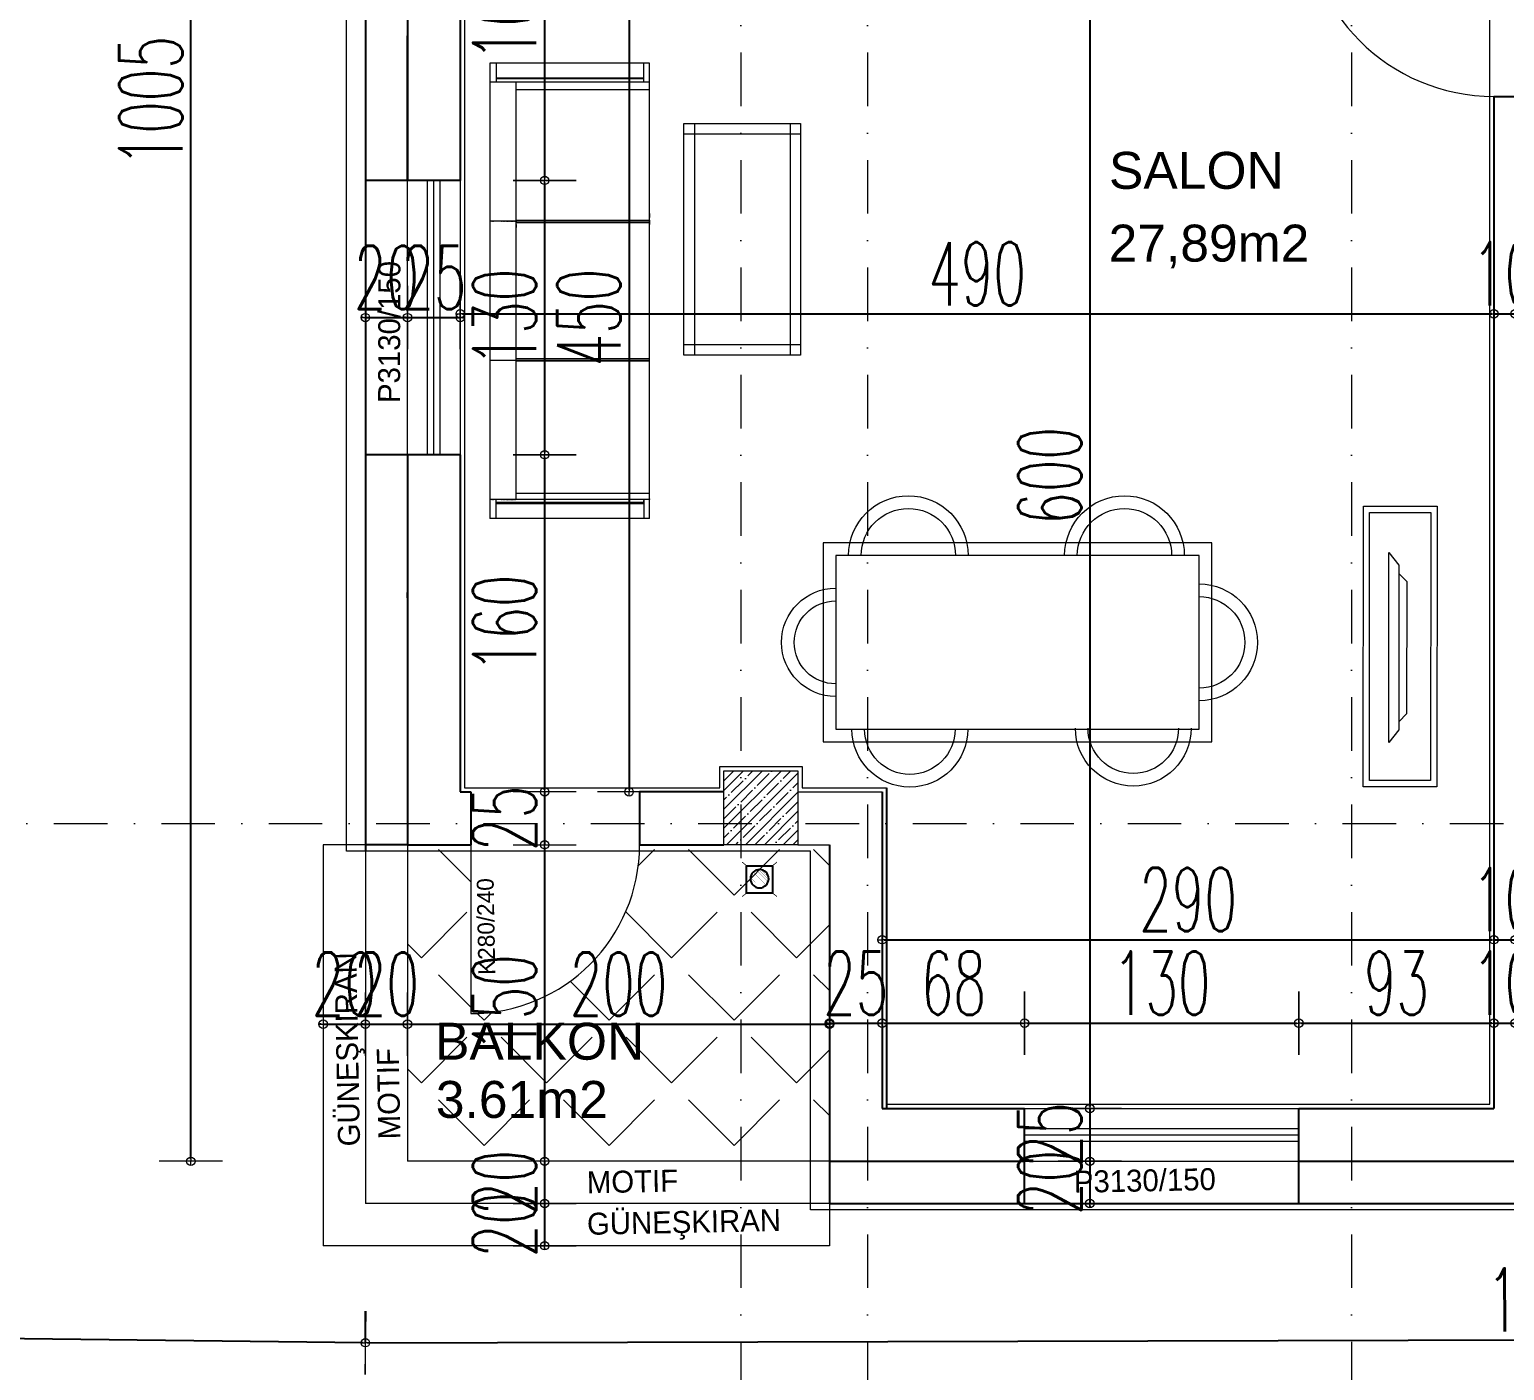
# Model space of a CAD drawing. Header units: millimetres. Extents: x -16104 to 67872, y -88009 to 12107.
# Drawn here: x 18500 to 19199, y 9366 to 10002 of the extents above; entities that cross this region are included whole.
import ezdxf

# ---------------------------------------------------------------- set-up
doc = ezdxf.new("R2010")
doc.units = ezdxf.units.MM
doc.linetypes.add('DASHDOTX2', pattern=[50.8, 25.4, -12.7, 0, -12.7])
doc.layers.get('0').update_dxf_attribs({"color": 241})
for name, color, linetype, lineweight in [('akslar', 144, 'Continuous', 20), ('bacas', 11, 'Continuous', 5), ('balkon', 6, 'Continuous', 5), ('duvar', 123, 'Continuous', 25), ('emsal&kolon', 1, 'Continuous', 5), ('kapı', 3, 'Continuous', 5), ('kolon', 1, 'Continuous', 5), ('OLCU', 54, 'Continuous', 13), ('pencere', 5, 'Continuous', 5), ('POZ', 36, 'Continuous', 18), ('SıVA', 40, 'Continuous', 9), ('tefriş', 30, 'Continuous', 5), ('ÖLÇÜ', 252, 'Continuous', 20)]:
    doc.layers.add(name, color=color, linetype=linetype, lineweight=lineweight)
doc.layers.add('tarama korıdor', color=33, linetype='Continuous')
doc.styles.add('DIM', font='Txttw.shx', dxfattribs={"width": 0.6})
doc.styles.add('M2', font='stylu.ttf', dxfattribs={"height": 10})
doc.dimstyles.new('50', dxfattribs={"dimscale": 0, "dimtxt": 30, "dimasz": 1, "dimexe": 0, "dimexo": 2, "dimgap": 4, "dimtad": 1, "dimdec": 0, "dimzin": 0, "dimdsep": 46, "dimtxsty": 'DIM', "dimblk1": 'DOT', "dimblk2": 'DOT', "dimsah": 1, "dimcen": 1.5, "dimdle": 3, "dimse1": 1, "dimse2": 1, "dimclrd": 256, "dimclre": 9, "dimclrt": 256, "dimadec": 0, "dimazin": 0, "dimtfac": 0.24, "dimtdec": 0, "dimtix": 1, "dimtmove": 2, "dimatfit": 3, "dimldrblk": 'DOT', "dimfxl": 0, "dimtolj": 1, "dimtzin": 15, "dimarcsym": 0})

# ---------------------------------------------------------------- blocks, each defined once
blk = doc.blocks.new('DFG')
at = {"layer": 'tefriş'}
for points in [[(38169.15, -3228.78), (38169.11, -3095.78), (38204.11, -3095.77), (38204.15, -3228.77)], [(38172.15, -3225.78), (38172.11, -3098.78), (38201.11, -3098.77), (38201.15, -3225.77)], [(38187.31, -3200.75), (38187.26, -3122.74), (38191.96, -3116.74), (38192.02, -3206.74)]]:
    blk.add_lwpolyline(points, close=True, dxfattribs=at)
blk.add_lwpolyline([(38187.26, -3126.64), (38183.36, -3130.59), (38183.41, -3192.9), (38187.31, -3196.85)], dxfattribs=at)
blk = doc.blocks.new('sec')
at = {"layer": 'bacas'}
for p, q in [((9731.12, -593.55), (9731.12, -669.3)), ((9731.12, -593.55), (9946.75, -593.55)), ((9731.12, -593.55), (9731.12, -669.3)), ((9736.37, -593.55), (9738.37, -593.55)), ((9736.37, -593.55), (9738.37, -593.55)), ((9739.62, -593.55), (9741.62, -593.55)), ((9739.62, -593.55), (9741.62, -593.55)), ((9740.12, -593.55), (9740.12, -669.3)), ((9740.37, -593.55), (9740.12, -593.55)), ((9740.12, -593.55), (9740.12, -669.3)), ((9740.37, -593.55), (9740.12, -593.55)), ((9743.12, -656.8), (9743.12, -593.55)), ((9743.12, -656.8), (9743.12, -593.55)), ((9797, -593.55), (9946.75, -593.55)), ((9805.56, -593.55), (9805.56, -656.8)), ((9805.56, -593.55), (9805.56, -656.8)), ((9806.12, -669.3), (9806.12, -593.55)), ((9806.12, -669.3), (9806.12, -593.55)), ((9806.62, -593.55), (9806.62, -656.8)), ((9806.62, -593.55), (9806.62, -656.8)), ((9872.37, -593.55), (9870.37, -593.55)), ((9872.37, -593.55), (9870.37, -593.55)), ((9871.18, -593.55), (9871.18, -656.8)), ((9871.62, -593.55), (9871.87, -593.55)), ((9871.62, -593.55), (9871.87, -593.55)), ((9871.87, -593.55), (9871.87, -669.3)), ((9872.25, -593.55), (9872.25, -656.8)), ((9875.62, -593.55), (9873.62, -593.55)), ((9875.62, -593.55), (9873.62, -593.55)), ((9934.26, -656.8), (9934.26, -593.55)), ((9937.83, -593.56), (9937.83, -669.31)), ((9946.83, -593.56), (9946.83, -669.31)), ((9946.83, -593.56), (9946.83, -669.31)), ((9740.12, -596.3), (9731.12, -596.3)), ((9740.12, -596.3), (9731.12, -596.3)), ((9737.12, -596.3), (9736.37, -596.3)), ((9737.12, -596.3), (9736.37, -596.3)), ((9738.12, -666.3), (9738.12, -596.3)), ((9738.12, -596.3), (9739.62, -596.3)), ((9738.12, -666.3), (9738.12, -596.3)), ((9738.12, -596.3), (9739.62, -596.3)), ((9738.37, -596.3), (9738.62, -596.3)), ((9738.37, -596.3), (9738.62, -596.3)), ((9738.62, -596.3), (9738.62, -666.3)), ((9738.62, -596.3), (9738.62, -666.3)), ((9937.75, -596.3), (9946.75, -596.3)), ((9937.75, -596.3), (9946.75, -596.3)), ((9939.33, -596.31), (9939.33, -666.31)), ((9939.33, -596.31), (9939.33, -666.31)), ((9939.83, -666.31), (9939.83, -596.31)), ((9939.83, -666.31), (9939.83, -596.31)), ((9740.12, -656.8), (9871.87, -656.8)), ((9740.12, -656.8), (9740.37, -656.8)), ((9740.12, -656.8), (9937.83, -656.8)), ((9740.12, -656.8), (9740.37, -656.8)), ((9740.12, -657.3), (9740.12, -657.05)), ((9740.12, -657.3), (9740.12, -657.05)), ((9741.62, -656.8), (9743.12, -656.8)), ((9741.62, -656.8), (9743.12, -656.8)), ((9870.37, -656.8), (9868.87, -656.8)), ((9870.37, -656.8), (9868.87, -656.8)), ((9871.87, -656.8), (9871.62, -656.8)), ((9871.87, -656.8), (9871.62, -656.8)), ((9871.87, -657.3), (9871.87, -657.05)), ((9871.87, -657.3), (9871.87, -657.05)), ((9740.12, -657.8), (9740.12, -657.55)), ((9740.12, -657.8), (9740.12, -657.55)), ((9740.12, -658.3), (9740.12, -658.05)), ((9740.12, -658.3), (9740.12, -658.05)), ((9740.12, -658.8), (9740.12, -658.55)), ((9740.12, -658.8), (9740.12, -658.55)), ((9740.12, -659.3), (9740.12, -659.05)), ((9740.12, -659.3), (9740.12, -659.05)), ((9740.12, -659.8), (9740.12, -659.55)), ((9740.12, -659.8), (9740.12, -659.55)), ((9740.12, -660.3), (9740.12, -660.05)), ((9740.12, -660.3), (9740.12, -660.05)), ((9740.12, -661.05), (9740.12, -660.55)), ((9740.12, -661.05), (9740.12, -660.55)), ((9740.12, -661.55), (9740.12, -661.3)), ((9740.12, -661.55), (9740.12, -661.3)), ((9740.12, -662.3), (9740.12, -662.05)), ((9740.12, -662.3), (9740.12, -662.05)), ((9740.12, -663.05), (9740.12, -662.8)), ((9740.12, -663.05), (9740.12, -662.8)), ((9740.12, -663.8), (9740.12, -663.55)), ((9740.12, -663.8), (9740.12, -663.55)), ((9871.87, -657.8), (9871.87, -657.55)), ((9871.87, -657.8), (9871.87, -657.55)), ((9871.87, -658.3), (9871.87, -658.05)), ((9871.87, -658.3), (9871.87, -658.05)), ((9871.87, -658.8), (9871.87, -658.55)), ((9871.87, -658.8), (9871.87, -658.55)), ((9871.87, -659.3), (9871.87, -659.05)), ((9871.87, -659.3), (9871.87, -659.05)), ((9871.87, -659.8), (9871.87, -659.55)), ((9871.87, -659.8), (9871.87, -659.55)), ((9871.87, -660.3), (9871.87, -660.05)), ((9871.87, -660.3), (9871.87, -660.05)), ((9871.87, -661.05), (9871.87, -660.55)), ((9871.87, -661.05), (9871.87, -660.55)), ((9871.87, -661.55), (9871.87, -661.3)), ((9871.87, -661.55), (9871.87, -661.3)), ((9871.87, -662.3), (9871.87, -662.05)), ((9871.87, -662.3), (9871.87, -662.05)), ((9871.87, -663.05), (9871.87, -662.8)), ((9871.87, -663.05), (9871.87, -662.8)), ((9871.87, -663.8), (9871.87, -663.55)), ((9871.87, -663.8), (9871.87, -663.55)), ((9731.12, -666.3), (9740.12, -666.3)), ((9731.12, -666.3), (9740.12, -666.3)), ((9946.83, -669.31), (9731.12, -669.3)), ((9740.12, -667.55), (9740.12, -667.3)), ((9740.12, -667.55), (9740.12, -667.3)), ((9740.12, -668.3), (9740.12, -668.05)), ((9740.12, -668.3), (9740.12, -668.05)), ((9946.83, -669.31), (9797.08, -669.31)), ((9871.87, -667.55), (9871.87, -667.3)), ((9871.87, -667.55), (9871.87, -667.3)), ((9871.87, -668.3), (9871.87, -668.05)), ((9871.87, -668.3), (9871.87, -668.05)), ((9946.83, -666.31), (9937.83, -666.31)), ((9946.83, -666.31), (9937.83, -666.31))]:
    blk.add_line(p, q, dxfattribs=at)
blk = doc.blocks.new('NEWBLOCK5')
at = {"layer": 'bacas'}
for p, q in [((1.4704, -0.1965), (0.3729, -0.1965)), ((0.3729, -0.1965), (0.3729, -0.749)), ((0.4229, -0.1965), (0.4229, -0.749)), ((1.4204, -0.1965), (1.4204, -0.749)), ((1.4704, -0.749), (1.4704, -0.1965)), ((0.3729, -0.2465), (1.4704, -0.2465)), ((1.4704, -0.7015), (0.3729, -0.7015)), ((0.3729, -0.749), (1.4704, -0.749))]:
    blk.add_line(p, q, dxfattribs=at)
blk = doc.blocks.new('rb')
at = {"layer": 'tefriş'}
for points in [[(1548.4, 487.07), (1595.5, 487.07), (1595.5, 394.92), (1548.4, 394.92)], [(1551.4, 484.07), (1592.5, 484.07), (1592.5, 397.92), (1551.4, 397.92)]]:
    blk.add_lwpolyline(points, close=True, dxfattribs=at)
for centre, radius, start, end in [((1571.95, 484.07), 12.83, 0, 180), ((1571.95, 484.07), 9.83, 0, 180), ((1551.4, 466.84), 14.18, 90, 270), ((1592.5, 466.49), 13.72, 270, 90), ((1551.4, 466.84), 11.18, 90, 270), ((1592.5, 466.49), 10.72, 270, 90), ((1551.4, 415.62), 14.18, 90, 270), ((1551.4, 415.62), 11.18, 90, 270), ((1592.29, 413.54), 13.72, 270, 90), ((1592.29, 413.54), 10.72, 270, 90), ((1571.95, 397.92), 13.83, 180, 0), ((1571.95, 397.92), 10.83, 180, 0)]:
    blk.add_arc(centre, radius, start, end, dxfattribs=at)
blk = doc.blocks.new('DOT')
for p, q in [((0, 15), (0, -15)), ((-2, 0), (0, 0)), ((2, 0), (0, 0))]:
    blk.add_line(p, q)
blk.add_circle((0, 0), 2)
blk = doc.blocks.new('*D4765')
at = {"layer": 'Defpoints', "color": 0, "transparency": 16777216}
for p in [(18704.26, 10090.04), (18704.26, 9930.29), (18744.26, 9930.29)]:
    blk.add_point(p, dxfattribs=at)
at = {"layer": 'OLCU', "lineweight": -2, "transparency": 16777216}
blk.add_line((18744.26, 10089.04), (18744.26, 9931.29), dxfattribs=at)
for p, rotation in [((18744.26, 10090.04), 90), ((18744.26, 9930.29), 270)]:
    blk.add_blockref('DOT', p, dxfattribs=dict(at, rotation=rotation))
at = {"layer": 'OLCU', "transparency": 16777216, "insert": (18725.26, 10010.17), "char_height": 30, "attachment_point": 5, "rotation": 90, "style": 'DIM'}
blk.add_mtext('\\A1;160', dxfattribs=at)
blk = doc.blocks.new('*D4766')
at = {"layer": 'Defpoints', "color": 0, "transparency": 16777216}
for p in [(18704.26, 9930.29), (18704.26, 9800.29), (18744.26, 9800.29)]:
    blk.add_point(p, dxfattribs=at)
at = {"layer": 'OLCU', "lineweight": -2, "transparency": 16777216}
blk.add_line((18744.26, 9929.29), (18744.26, 9801.29), dxfattribs=at)
for p, rotation in [((18744.26, 9930.29), 90), ((18744.26, 9800.29), 270)]:
    blk.add_blockref('DOT', p, dxfattribs=dict(at, rotation=rotation))
at = {"layer": 'OLCU', "transparency": 16777216, "insert": (18725.26, 9865.29), "char_height": 30, "attachment_point": 5, "rotation": 90, "style": 'DIM'}
blk.add_mtext('\\A1;130', dxfattribs=at)
blk = doc.blocks.new('*D4767')
at = {"layer": 'Defpoints', "color": 0, "transparency": 16777216}
for p in [(18704.26, 9800.29), (18704.26, 9640.54), (18744.26, 9640.54)]:
    blk.add_point(p, dxfattribs=at)
at = {"layer": 'OLCU', "lineweight": -2, "transparency": 16777216}
blk.add_line((18744.26, 9799.29), (18744.26, 9641.54), dxfattribs=at)
for p, rotation in [((18744.26, 9800.29), 90), ((18744.26, 9640.54), 270)]:
    blk.add_blockref('DOT', p, dxfattribs=dict(at, rotation=rotation))
at = {"layer": 'OLCU', "transparency": 16777216, "insert": (18725.26, 9720.42), "char_height": 30, "attachment_point": 5, "rotation": 90, "style": 'DIM'}
blk.add_mtext('\\A1;160', dxfattribs=at)
blk = doc.blocks.new('*D4768')
at = {"layer": 'Defpoints', "color": 0, "transparency": 16777216}
for p in [(18709.26, 9640.54), (18709.26, 9615.54), (18744.26, 9615.54)]:
    blk.add_point(p, dxfattribs=at)
at = {"layer": 'OLCU', "lineweight": -2, "transparency": 16777216}
for p, q in [((18744.26, 9641.54), (18744.26, 9642.54)), ((18744.26, 9640.54), (18744.26, 9615.54)), ((18744.26, 9614.54), (18744.26, 9613.54))]:
    blk.add_line(p, q, dxfattribs=at)
for p, rotation in [((18744.26, 9640.54), 270), ((18744.26, 9615.54), 90)]:
    blk.add_blockref('DOT', p, dxfattribs=dict(at, rotation=rotation))
at = {"layer": 'OLCU', "transparency": 16777216, "insert": (18725.26, 9628.04), "char_height": 30, "attachment_point": 5, "rotation": 90, "style": 'DIM'}
blk.add_mtext('\\A1;25', dxfattribs=at)
blk = doc.blocks.new('*D4769')
at = {"layer": 'Defpoints', "color": 0, "transparency": 16777216}
for p in [(18709.26, 9615.54), (18709.26, 9465.54), (18744.26, 9465.54)]:
    blk.add_point(p, dxfattribs=at)
at = {"layer": 'OLCU', "lineweight": -2, "transparency": 16777216}
blk.add_line((18744.26, 9614.54), (18744.26, 9466.54), dxfattribs=at)
for p, rotation in [((18744.26, 9615.54), 90), ((18744.26, 9465.54), 270)]:
    blk.add_blockref('DOT', p, dxfattribs=dict(at, rotation=rotation))
at = {"layer": 'OLCU', "transparency": 16777216, "insert": (18725.26, 9540.54), "char_height": 30, "attachment_point": 5, "rotation": 90, "style": 'DIM'}
blk.add_mtext('\\A1;150', dxfattribs=at)
blk = doc.blocks.new('*D4770')
at = {"layer": 'Defpoints', "color": 0, "transparency": 16777216}
for p in [(18744.26, 9465.54), (18744.26, 9445.54), (18745.1, 9445.54)]:
    blk.add_point(p, dxfattribs=at)
at = {"layer": 'OLCU', "lineweight": -2, "transparency": 16777216}
for p, q in [((18744.26, 9466.54), (18744.26, 9467.54)), ((18744.26, 9465.54), (18744.26, 9445.54)), ((18744.26, 9444.54), (18744.26, 9443.54))]:
    blk.add_line(p, q, dxfattribs=at)
for p, rotation in [((18744.26, 9465.54), 270), ((18744.26, 9445.54), 90)]:
    blk.add_blockref('DOT', p, dxfattribs=dict(at, rotation=rotation))
at = {"layer": 'OLCU', "transparency": 16777216, "insert": (18725.26, 9455.54), "char_height": 30, "attachment_point": 5, "rotation": 90, "style": 'DIM'}
blk.add_mtext('\\A1;20', dxfattribs=at)
blk = doc.blocks.new('*D4459')
at = {"layer": 'Defpoints', "color": 0, "transparency": 16777216}
for p in [(18744.26, 9445.54), (18744.26, 9425.54), (18744.26, 9425.54)]:
    blk.add_point(p, dxfattribs=at)
at = {"layer": 'OLCU', "lineweight": -2, "transparency": 16777216}
for p, q in [((18744.26, 9446.54), (18744.26, 9447.54)), ((18744.26, 9445.54), (18744.26, 9425.54)), ((18744.26, 9424.54), (18744.26, 9423.54))]:
    blk.add_line(p, q, dxfattribs=at)
for p, rotation in [((18744.26, 9445.54), 270), ((18744.26, 9425.54), 90)]:
    blk.add_blockref('DOT', p, dxfattribs=dict(at, rotation=rotation))
at = {"layer": 'OLCU', "transparency": 16777216, "insert": (18725.26, 9435.54), "char_height": 30, "attachment_point": 5, "rotation": 90, "style": 'DIM'}
blk.add_mtext('\\A1;20', dxfattribs=at)
blk = doc.blocks.new('*D4464')
at = {"layer": 'Defpoints', "color": 0, "transparency": 16777216}
for p in [(18784.26, 10090.04), (18784.26, 9640.54), (18784.26, 9640.54)]:
    blk.add_point(p, dxfattribs=at)
at = {"layer": 'OLCU', "lineweight": -2, "transparency": 16777216}
blk.add_line((18784.26, 10089.04), (18784.26, 9641.54), dxfattribs=at)
for p, rotation in [((18784.26, 10090.04), 90), ((18784.26, 9640.54), 270)]:
    blk.add_blockref('DOT', p, dxfattribs=dict(at, rotation=rotation))
at = {"layer": 'OLCU', "transparency": 16777216, "insert": (18765.26, 9865.29), "char_height": 30, "attachment_point": 5, "rotation": 90, "style": 'DIM'}
blk.add_mtext('\\A1;450', dxfattribs=at)
blk = doc.blocks.new('*D4800')
at = {"layer": 'Defpoints', "color": 0, "transparency": 16777216}
for p in [(18679.26, 9865.29), (18659.26, 9800.29), (18679.26, 9800.29)]:
    blk.add_point(p, dxfattribs=at)
at = {"layer": 'OLCU', "lineweight": -2, "transparency": 16777216}
for p, q in [((18658.26, 9865.29), (18657.26, 9865.29)), ((18659.26, 9865.29), (18679.26, 9865.29)), ((18680.26, 9865.29), (18681.26, 9865.29))]:
    blk.add_line(p, q, dxfattribs=at)
blk.add_blockref('DOT', (18659.26, 9865.29), dxfattribs=at)
at = {"layer": 'OLCU', "lineweight": -2, "transparency": 16777216, "rotation": 180}
blk.add_blockref('DOT', (18679.26, 9865.29), dxfattribs=at)
at = {"layer": 'OLCU', "transparency": 16777216, "insert": (18669.26, 9884.29), "char_height": 30, "attachment_point": 5, "style": 'DIM'}
blk.add_mtext('\\A1;20', dxfattribs=at)
blk = doc.blocks.new('*D4502')
at = {"layer": 'Defpoints', "color": 0, "transparency": 16777216}
for p in [(18679.26, 9865.29), (18704.26, 9865.29), (18704.26, 9865.29)]:
    blk.add_point(p, dxfattribs=at)
at = {"layer": 'OLCU', "lineweight": -2, "transparency": 16777216}
for p, q in [((18678.26, 9865.29), (18677.26, 9865.29)), ((18679.26, 9865.29), (18704.26, 9865.29)), ((18705.26, 9865.29), (18706.26, 9865.29))]:
    blk.add_line(p, q, dxfattribs=at)
blk.add_blockref('DOT', (18679.26, 9865.29), dxfattribs=at)
at = {"layer": 'OLCU', "lineweight": -2, "transparency": 16777216, "rotation": 180}
blk.add_blockref('DOT', (18704.26, 9865.29), dxfattribs=at)
at = {"layer": 'OLCU', "transparency": 16777216, "insert": (18691.76, 9884.29), "char_height": 30, "attachment_point": 5, "style": 'DIM'}
blk.add_mtext('\\A1;25', dxfattribs=at)
blk = doc.blocks.new('*D4503')
at = {"layer": 'Defpoints', "color": 0, "transparency": 16777216}
for p in [(19194.26, 9867.08), (18704.26, 9865.29), (19194.26, 9865.29)]:
    blk.add_point(p, dxfattribs=at)
at = {"layer": 'OLCU', "lineweight": -2, "transparency": 16777216}
blk.add_line((18705.26, 9867.08), (19193.26, 9867.08), dxfattribs=at)
at = {"layer": 'OLCU', "lineweight": -2, "transparency": 16777216, "rotation": 180}
blk.add_blockref('DOT', (18704.26, 9867.08), dxfattribs=at)
at = {"layer": 'OLCU', "lineweight": -2, "transparency": 16777216}
blk.add_blockref('DOT', (19194.26, 9867.08), dxfattribs=at)
at = {"layer": 'OLCU', "transparency": 16777216, "insert": (18949.26, 9886.08), "char_height": 30, "attachment_point": 5, "style": 'DIM'}
blk.add_mtext('\\A1;490', dxfattribs=at)
blk = doc.blocks.new('*D4504')
at = {"layer": 'Defpoints', "color": 0, "transparency": 16777216}
for p in [(19194.26, 9867.08), (19204.26, 9867.08), (19204.26, 9867.08)]:
    blk.add_point(p, dxfattribs=at)
at = {"layer": 'OLCU', "lineweight": -2, "transparency": 16777216}
for p, q in [((19193.26, 9867.08), (19192.26, 9867.08)), ((19194.26, 9867.08), (19204.26, 9867.08)), ((19205.26, 9867.08), (19206.26, 9867.08))]:
    blk.add_line(p, q, dxfattribs=at)
blk.add_blockref('DOT', (19194.26, 9867.08), dxfattribs=at)
at = {"layer": 'OLCU', "lineweight": -2, "transparency": 16777216, "rotation": 180}
blk.add_blockref('DOT', (19204.26, 9867.08), dxfattribs=at)
at = {"layer": 'OLCU', "transparency": 16777216, "insert": (19199.26, 9886.08), "char_height": 30, "attachment_point": 5, "style": 'DIM'}
blk.add_mtext('\\A1;10', dxfattribs=at)
blk = doc.blocks.new('*D4509')
at = {"layer": 'Defpoints', "color": 0, "transparency": 16777216}
for p in [(18639.26, 9530.54), (18659.26, 9530.54), (18659.26, 9530.54)]:
    blk.add_point(p, dxfattribs=at)
at = {"layer": 'OLCU', "lineweight": -2, "transparency": 16777216}
for p, q in [((18638.26, 9530.54), (18637.26, 9530.54)), ((18639.26, 9530.54), (18659.26, 9530.54)), ((18660.26, 9530.54), (18661.26, 9530.54))]:
    blk.add_line(p, q, dxfattribs=at)
blk.add_blockref('DOT', (18639.26, 9530.54), dxfattribs=at)
at = {"layer": 'OLCU', "lineweight": -2, "transparency": 16777216, "rotation": 180}
blk.add_blockref('DOT', (18659.26, 9530.54), dxfattribs=at)
at = {"layer": 'OLCU', "transparency": 16777216, "insert": (18649.26, 9549.54), "char_height": 30, "attachment_point": 5, "style": 'DIM'}
blk.add_mtext('\\A1;20', dxfattribs=at)
blk = doc.blocks.new('*D4801')
at = {"layer": 'Defpoints', "color": 0, "transparency": 16777216}
for p in [(18659.26, 9530.54), (18679.26, 9530.54), (18679.26, 9530.54)]:
    blk.add_point(p, dxfattribs=at)
at = {"layer": 'OLCU', "lineweight": -2, "transparency": 16777216}
for p, q in [((18658.26, 9530.54), (18657.26, 9530.54)), ((18659.26, 9530.54), (18679.26, 9530.54)), ((18680.26, 9530.54), (18681.26, 9530.54))]:
    blk.add_line(p, q, dxfattribs=at)
blk.add_blockref('DOT', (18659.26, 9530.54), dxfattribs=at)
at = {"layer": 'OLCU', "lineweight": -2, "transparency": 16777216, "rotation": 180}
blk.add_blockref('DOT', (18679.26, 9530.54), dxfattribs=at)
at = {"layer": 'OLCU', "transparency": 16777216, "insert": (18669.26, 9549.54), "char_height": 30, "attachment_point": 5, "style": 'DIM'}
blk.add_mtext('\\A1;20', dxfattribs=at)
blk = doc.blocks.new('*D4802')
at = {"layer": 'Defpoints', "color": 0, "transparency": 16777216}
for p in [(18679.26, 9605.54), (18879.26, 9605.54), (18879.26, 9530.54)]:
    blk.add_point(p, dxfattribs=at)
at = {"layer": 'OLCU', "lineweight": -2, "transparency": 16777216}
blk.add_line((18680.26, 9530.54), (18878.26, 9530.54), dxfattribs=at)
at = {"layer": 'OLCU', "lineweight": -2, "transparency": 16777216, "rotation": 180}
blk.add_blockref('DOT', (18679.26, 9530.54), dxfattribs=at)
at = {"layer": 'OLCU', "lineweight": -2, "transparency": 16777216}
blk.add_blockref('DOT', (18879.26, 9530.54), dxfattribs=at)
at = {"layer": 'OLCU', "transparency": 16777216, "insert": (18779.26, 9549.54), "char_height": 30, "attachment_point": 5, "style": 'DIM'}
blk.add_mtext('\\A1;200', dxfattribs=at)
blk = doc.blocks.new('*D4510')
at = {"layer": 'Defpoints', "color": 0, "transparency": 16777216}
for p in [(18879.26, 9531.02), (18904.26, 9531.02), (18904.26, 9531.02)]:
    blk.add_point(p, dxfattribs=at)
at = {"layer": 'OLCU', "lineweight": -2, "transparency": 16777216}
for p, q in [((18878.26, 9531.02), (18877.26, 9531.02)), ((18879.26, 9531.02), (18904.26, 9531.02)), ((18905.26, 9531.02), (18906.26, 9531.02))]:
    blk.add_line(p, q, dxfattribs=at)
blk.add_blockref('DOT', (18879.26, 9531.02), dxfattribs=at)
at = {"layer": 'OLCU', "lineweight": -2, "transparency": 16777216, "rotation": 180}
blk.add_blockref('DOT', (18904.26, 9531.02), dxfattribs=at)
at = {"layer": 'OLCU', "transparency": 16777216, "insert": (18891.76, 9550.02), "char_height": 30, "attachment_point": 5, "style": 'DIM'}
blk.add_mtext('\\A1;25', dxfattribs=at)
blk = doc.blocks.new('*D4511')
at = {"layer": 'Defpoints', "color": 0, "transparency": 16777216}
for p in [(18971.76, 9531.02), (18904.26, 9490.54), (18971.76, 9480.54)]:
    blk.add_point(p, dxfattribs=at)
at = {"layer": 'OLCU', "lineweight": -2, "transparency": 16777216}
blk.add_line((18905.26, 9531.02), (18970.76, 9531.02), dxfattribs=at)
at = {"layer": 'OLCU', "lineweight": -2, "transparency": 16777216, "rotation": 180}
blk.add_blockref('DOT', (18904.26, 9531.02), dxfattribs=at)
at = {"layer": 'OLCU', "lineweight": -2, "transparency": 16777216}
blk.add_blockref('DOT', (18971.76, 9531.02), dxfattribs=at)
at = {"layer": 'OLCU', "transparency": 16777216, "insert": (18938.01, 9550.02), "char_height": 30, "attachment_point": 5, "style": 'DIM'}
blk.add_mtext('\\A1;68', dxfattribs=at)
blk = doc.blocks.new('*D4512')
at = {"layer": 'Defpoints', "color": 0, "transparency": 16777216}
for p in [(19101.76, 9530.99), (18971.76, 9480.54), (19101.76, 9480.54)]:
    blk.add_point(p, dxfattribs=at)
at = {"layer": 'OLCU', "lineweight": -2, "transparency": 16777216}
blk.add_line((18972.76, 9530.99), (19100.76, 9530.99), dxfattribs=at)
at = {"layer": 'OLCU', "lineweight": -2, "transparency": 16777216, "rotation": 180}
blk.add_blockref('DOT', (18971.76, 9530.99), dxfattribs=at)
at = {"layer": 'OLCU', "lineweight": -2, "transparency": 16777216}
blk.add_blockref('DOT', (19101.76, 9530.99), dxfattribs=at)
at = {"layer": 'OLCU', "transparency": 16777216, "insert": (19036.76, 9549.99), "char_height": 30, "attachment_point": 5, "style": 'DIM'}
blk.add_mtext('\\A1;130', dxfattribs=at)
blk = doc.blocks.new('*D4513')
at = {"layer": 'Defpoints', "color": 0, "transparency": 16777216}
for p in [(19101.76, 9530.99), (19194.26, 9530.99), (19194.26, 9530.99)]:
    blk.add_point(p, dxfattribs=at)
at = {"layer": 'OLCU', "lineweight": -2, "transparency": 16777216}
blk.add_line((19102.76, 9530.99), (19193.26, 9530.99), dxfattribs=at)
at = {"layer": 'OLCU', "lineweight": -2, "transparency": 16777216, "rotation": 180}
blk.add_blockref('DOT', (19101.76, 9530.99), dxfattribs=at)
at = {"layer": 'OLCU', "lineweight": -2, "transparency": 16777216}
blk.add_blockref('DOT', (19194.26, 9530.99), dxfattribs=at)
at = {"layer": 'OLCU', "transparency": 16777216, "insert": (19148.01, 9549.99), "char_height": 30, "attachment_point": 5, "style": 'DIM'}
blk.add_mtext('\\A1;93', dxfattribs=at)
blk = doc.blocks.new('*D4514')
at = {"layer": 'Defpoints', "color": 0, "transparency": 16777216}
for p in [(19194.26, 9530.99), (19204.26, 9530.99), (19204.26, 9530.99)]:
    blk.add_point(p, dxfattribs=at)
at = {"layer": 'OLCU', "lineweight": -2, "transparency": 16777216}
for p, q in [((19193.26, 9530.99), (19192.26, 9530.99)), ((19194.26, 9530.99), (19204.26, 9530.99)), ((19205.26, 9530.99), (19206.26, 9530.99))]:
    blk.add_line(p, q, dxfattribs=at)
blk.add_blockref('DOT', (19194.26, 9530.99), dxfattribs=at)
at = {"layer": 'OLCU', "lineweight": -2, "transparency": 16777216, "rotation": 180}
blk.add_blockref('DOT', (19204.26, 9530.99), dxfattribs=at)
at = {"layer": 'OLCU', "transparency": 16777216, "insert": (19199.26, 9549.99), "char_height": 30, "attachment_point": 5, "style": 'DIM'}
blk.add_mtext('\\A1;10', dxfattribs=at)
blk = doc.blocks.new('*D4520')
at = {"layer": 'Defpoints', "color": 0, "transparency": 16777216}
for p in [(18904.26, 9570.54), (19194.26, 9570.54), (19194.26, 9570.54)]:
    blk.add_point(p, dxfattribs=at)
at = {"layer": 'OLCU', "lineweight": -2, "transparency": 16777216}
blk.add_line((18905.26, 9570.54), (19193.26, 9570.54), dxfattribs=at)
at = {"layer": 'OLCU', "lineweight": -2, "transparency": 16777216, "rotation": 180}
blk.add_blockref('DOT', (18904.26, 9570.54), dxfattribs=at)
at = {"layer": 'OLCU', "lineweight": -2, "transparency": 16777216}
blk.add_blockref('DOT', (19194.26, 9570.54), dxfattribs=at)
at = {"layer": 'OLCU', "transparency": 16777216, "insert": (19049.26, 9589.54), "char_height": 30, "attachment_point": 5, "style": 'DIM'}
blk.add_mtext('\\A1;290', dxfattribs=at)
blk = doc.blocks.new('*D4521')
at = {"layer": 'Defpoints', "color": 0, "transparency": 16777216}
for p in [(19194.26, 9570.54), (19204.26, 9570.54), (19204.26, 9570.54)]:
    blk.add_point(p, dxfattribs=at)
at = {"layer": 'OLCU', "lineweight": -2, "transparency": 16777216}
for p, q in [((19193.26, 9570.54), (19192.26, 9570.54)), ((19194.26, 9570.54), (19204.26, 9570.54)), ((19205.26, 9570.54), (19206.26, 9570.54))]:
    blk.add_line(p, q, dxfattribs=at)
blk.add_blockref('DOT', (19194.26, 9570.54), dxfattribs=at)
at = {"layer": 'OLCU', "lineweight": -2, "transparency": 16777216, "rotation": 180}
blk.add_blockref('DOT', (19204.26, 9570.54), dxfattribs=at)
at = {"layer": 'OLCU', "transparency": 16777216, "insert": (19199.26, 9589.54), "char_height": 30, "attachment_point": 5, "style": 'DIM'}
blk.add_mtext('\\A1;10', dxfattribs=at)
blk = doc.blocks.new('*D4683')
at = {"layer": 'Defpoints', "color": 0, "transparency": 16777216}
for p in [(18659.26, 9379.59), (19784.26, 9382.34), (19784.26, 9382.34)]:
    blk.add_point(p, dxfattribs=at)
at = {"layer": 'OLCU', "lineweight": -2, "transparency": 16777216}
blk.add_line((18660.26, 9379.59), (19783.26, 9382.34), dxfattribs=at)
for p, rotation in [((18659.26, 9379.59), 180.1399202823359), ((19784.26, 9382.34), 0.1399202823359238)]:
    blk.add_blockref('DOT', p, dxfattribs=dict(at, rotation=rotation))
at = {"layer": 'OLCU', "transparency": 16777216, "insert": (19221.72, 9399.97), "char_height": 30, "attachment_point": 5, "rotation": 0.13992, "style": 'DIM'}
blk.add_mtext('\\A1;1125', dxfattribs=at)
blk = doc.blocks.new('A$C412C2498')
at = {"color": 5, "const_width": 0.6}
for points in [[(3.6, 24.3), (0.2, 27)], [(23.8, 24.3), (27.3, 27)], [(3.6, 3), (0.2, 0.2)], [(23.8, 3), (27.3, 0.2)]]:
    blk.add_lwpolyline(points, dxfattribs=at)
at = {"color": 5}
blk.add_lwpolyline([(23.8, 24.3), (3.6, 24.3), (3.6, 3), (23.8, 3)], close=True, dxfattribs=at)
at = {"const_width": 0.1}
for points in [[(6.7, 12.2), (14.6, 20.2)], [(6.8, 14.5), (12.4, 20.1)], [(7.1, 10.4), (16.4, 19.7)], [(7.9, 9.1), (17.8, 19)], [(8.8, 8), (18.9, 18.1)], [(10, 7.1), (19.8, 16.9)], [(11.3, 6.4), (20.4, 15.6)], [(13, 6), (20.8, 13.8)], [(14.8, 6.1), (20.8, 12.1)], [(17.4, 7), (19.8, 9.4)]]:
    blk.add_lwpolyline(points, dxfattribs=at)
blk.add_circle((13.7, 13.1), 7.12)
blk = doc.blocks.new('A$C5E2C1EC0')
at = {"xscale": 0.6105719971092185, "yscale": 0.6105719971092185, "zscale": 0.6105719971092185}
blk.add_blockref('A$C412C2498', (0, 0), dxfattribs=at)
blk = doc.blocks.new('*D4418')
at = {"layer": 'Defpoints', "color": 0, "transparency": 16777216}
for p in [(18027.26, 9386.97), (18027.26, 9386.97), (18659.26, 9379.59)]:
    blk.add_point(p, dxfattribs=at)
at = {"layer": 'OLCU', "lineweight": -2, "transparency": 16777216}
blk.add_line((18658.26, 9379.6), (18028.26, 9386.96), dxfattribs=at)
for p, rotation in [((18027.26, 9386.97), 179.3311844585351), ((18659.26, 9379.59), 359.3311844585351)]:
    blk.add_blockref('DOT', p, dxfattribs=dict(at, rotation=rotation))
at = {"layer": 'OLCU', "transparency": 16777216, "insert": (18343.48, 9402.28), "char_height": 30, "attachment_point": 5, "rotation": 359.33118, "style": 'DIM'}
blk.add_mtext('\\A1;632', dxfattribs=at)
blk = doc.blocks.new('*D4729')
at = {"layer": 'Defpoints', "color": 0, "transparency": 16777216}
for p in [(18576.55, 10470.04), (18679.26, 10470.04), (18679.26, 9465.54)]:
    blk.add_point(p, dxfattribs=at)
at = {"layer": 'OLCU', "lineweight": -2, "transparency": 16777216}
blk.add_line((18576.55, 9466.54), (18576.55, 10469.04), dxfattribs=at)
for p, rotation in [((18576.55, 10470.04), 90), ((18576.55, 9465.54), 270)]:
    blk.add_blockref('DOT', p, dxfattribs=dict(at, rotation=rotation))
at = {"layer": 'OLCU', "transparency": 16777216, "insert": (18557.55, 9967.79), "char_height": 30, "attachment_point": 5, "rotation": 90, "style": 'DIM'}
blk.add_mtext('\\A1;1005', dxfattribs=at)
blk = doc.blocks.new('*D4712')
at = {"layer": 'Defpoints', "color": 0, "transparency": 16777216}
for p in [(19002.68, 10090.04), (19002.68, 9490.54), (19002.68, 9490.54)]:
    blk.add_point(p, dxfattribs=at)
at = {"layer": 'OLCU', "lineweight": -2, "transparency": 16777216}
blk.add_line((19002.68, 10089.04), (19002.68, 9491.54), dxfattribs=at)
for p, rotation in [((19002.68, 10090.04), 90), ((19002.68, 9490.54), 270)]:
    blk.add_blockref('DOT', p, dxfattribs=dict(at, rotation=rotation))
at = {"layer": 'OLCU', "transparency": 16777216, "insert": (18983.68, 9790.29), "char_height": 30, "attachment_point": 5, "rotation": 90, "style": 'DIM'}
blk.add_mtext('\\A1;600', dxfattribs=at)
blk = doc.blocks.new('*D4713')
at = {"layer": 'Defpoints', "color": 0, "transparency": 16777216}
for p in [(19002.68, 9490.54), (19002.68, 9465.54), (19002.68, 9465.54)]:
    blk.add_point(p, dxfattribs=at)
at = {"layer": 'OLCU', "lineweight": -2, "transparency": 16777216}
for p, q in [((19002.68, 9491.54), (19002.68, 9492.54)), ((19002.68, 9490.54), (19002.68, 9465.54)), ((19002.68, 9464.54), (19002.68, 9463.54))]:
    blk.add_line(p, q, dxfattribs=at)
for p, rotation in [((19002.68, 9490.54), 270), ((19002.68, 9465.54), 90)]:
    blk.add_blockref('DOT', p, dxfattribs=dict(at, rotation=rotation))
at = {"layer": 'OLCU', "transparency": 16777216, "insert": (18983.68, 9478.04), "char_height": 30, "attachment_point": 5, "rotation": 90, "style": 'DIM'}
blk.add_mtext('\\A1;25', dxfattribs=at)
blk = doc.blocks.new('*D4714')
at = {"layer": 'Defpoints', "color": 0, "transparency": 16777216}
for p in [(19002.68, 9465.54), (19002.68, 9445.54), (19002.68, 9445.54)]:
    blk.add_point(p, dxfattribs=at)
at = {"layer": 'OLCU', "lineweight": -2, "transparency": 16777216}
for p, q in [((19002.68, 9466.54), (19002.68, 9467.54)), ((19002.68, 9465.54), (19002.68, 9445.54)), ((19002.68, 9444.54), (19002.68, 9443.54))]:
    blk.add_line(p, q, dxfattribs=at)
for p, rotation in [((19002.68, 9465.54), 270), ((19002.68, 9445.54), 90)]:
    blk.add_blockref('DOT', p, dxfattribs=dict(at, rotation=rotation))
at = {"layer": 'OLCU', "transparency": 16777216, "insert": (18983.68, 9455.54), "char_height": 30, "attachment_point": 5, "rotation": 90, "style": 'DIM'}
blk.add_mtext('\\A1;20', dxfattribs=at)

msp = doc.modelspace()

# ---------------------------------------------------------------- hatches: boundary and pattern name
at = {"layer": 'kolon'}
h = msp.add_hatch(dxfattribs=at)
h.set_pattern_fill('ANSI35,_O', color=256)
h.set_pattern_definition([(45, (-2777.169, 5205.1246), (-4.490128, 4.490128), []), (45, (-2772.6786, 5205.1246), (-4.490128, 4.490128), [7.9375, -1.5875, 0, -1.5875])])
h.paths.add_polyline_path([(18864.26, 9615.54), (18864.26, 9650.54), (18829.26, 9650.54), (18829.26, 9615.54)])
at = {"layer": 'ÖLÇÜ'}
h = msp.add_hatch(dxfattribs=at)
h.set_pattern_fill('ANGLE,_O', color=256, scale=6, angle=45)
h.set_pattern_definition([(45, (3601.717, 17059.605), (-29.63485, 29.63485), [30.48, -11.43]), (135, (3601.717, 17059.605), (-29.63485, -29.63485), [30.48, -11.43])])
h.paths.add_polyline_path([(18879.26, 9615.54), (18864.26, 9615.54), (18837.22, 9615.54), (18837.22, 9465.54), (18879.26, 9465.54)])
h.paths.add_polyline_path([(18837.22, 9615.54), (18829.26, 9615.54), (18789.26, 9615.54, -0.414214), (18709.26, 9535.54), (18709.26, 9615.54), (18679.26, 9615.54), (18679.26, 9465.54), (18837.22, 9465.54)])
h.paths.add_polyline_path([(18702.76, 9511.62), (18702.76, 9569.47), (18747.76, 9569.47), (18747.76, 9511.62)], flags=24)
h.paths.add_polyline_path([(18702.76, 9433.47), (18702.76, 9477.62), (18747.76, 9477.62), (18747.76, 9433.47)], flags=9)
h.paths.add_polyline_path([(18647.19, 9572.04), (18691.33, 9572.04), (18691.33, 9527.04), (18647.19, 9527.04)], flags=9)
h.paths.add_polyline_path([(18748.62, 9572.04), (18809.9, 9572.04), (18809.9, 9527.04), (18748.62, 9527.04)], flags=25)
h.paths.add_polyline_path([(18690.61, 9508.11), (18778.59, 9508.11), (18778.59, 9481.48), (18690.61, 9481.48)], flags=24)
h.paths.add_polyline_path([(18691.71, 9535.92), (18795.85, 9535.92), (18795.85, 9509.06), (18691.71, 9509.06)], flags=24)

# ---------------------------------------------------------------- linework, layer by layer
at = {"layer": 'akslar', "linetype": 'DASHDOTX2'}
for p, q in [((18837.22, 11925.04), (18837.22, 9115.54)), ((18897.26, 11925.04), (18897.26, 9115.54)), ((19126.76, 11925.04), (19126.76, 9115.54)), ((17697.26, 9625.54), (20747.26, 9625.54))]:
    msp.add_line(p, q, dxfattribs=at)
at = {"layer": 'balkon'}
for p, q in [((18639.26, 9615.54), (18639.26, 9425.54)), ((18659.26, 9615.54), (18639.26, 9615.54)), ((18659.26, 9615.54), (18659.26, 9445.54)), ((18679.26, 9615.54), (18679.26, 9465.54)), ((18879.26, 9465.54), (18679.26, 9465.54)), ((18879.26, 9445.54), (18659.26, 9445.54)), ((18879.26, 9445.54), (18879.26, 9425.54)), ((18879.26, 9425.54), (18639.26, 9425.54))]:
    msp.add_line(p, q, dxfattribs=at)
at = {"layer": 'duvar'}
for p, q in [((18659.26, 10405.04), (18659.26, 9800.29)), ((18659.26, 10155.04), (18659.26, 9930.29)), ((18679.26, 10155.04), (18679.26, 9930.29)), ((18679.26, 10128.79), (18679.26, 9998.79)), ((18704.26, 10090.04), (18704.26, 9930.29)), ((18679.26, 9930.29), (18679.26, 9998.79)), ((18679.26, 9998.79), (18679.26, 9930.29)), ((19194.26, 9970.04), (19194.26, 9642.54)), ((19194.26, 9970.04), (19194.26, 9490.54)), ((19194.26, 9970.04), (19204.26, 9970.04)), ((18704.26, 9930.29), (18659.26, 9930.29)), ((18659.26, 9800.29), (18659.26, 9612.54)), ((18704.26, 9800.29), (18659.26, 9800.29)), ((18679.26, 9800.29), (18679.26, 9615.54)), ((18679.26, 9800.29), (18679.26, 9615.54)), ((18704.26, 9800.29), (18704.26, 9640.54)), ((18679.26, 9765.04), (18679.26, 9615.54)), ((18679.26, 9732.54), (18679.26, 9735.04)), ((18906.26, 9642.54), (18906.26, 9490.54)), ((18704.26, 9640.54), (18709.26, 9640.54)), ((18709.26, 9640.54), (18709.26, 9615.54)), ((18789.26, 9640.54), (18789.26, 9615.54)), ((18829.26, 9640.54), (18789.26, 9640.54)), ((18904.26, 9640.54), (18904.26, 9490.54)), ((18679.26, 9615.54), (18659.26, 9615.54)), ((18679.26, 9615.54), (18709.26, 9615.54)), ((18789.26, 9615.54), (18829.26, 9615.54)), ((18879.26, 9615.54), (18879.26, 9445.54)), ((18904.26, 9490.54), (18971.76, 9490.54)), ((18971.76, 9445.54), (18971.76, 9490.54)), ((19101.76, 9490.54), (19194.26, 9490.54)), ((19101.76, 9445.54), (19101.76, 9490.54)), ((19189.26, 9490.54), (19194.26, 9490.54)), ((18879.26, 9465.54), (18971.76, 9465.54)), ((19101.76, 9465.54), (19194.26, 9465.54)), ((19194.26, 9465.54), (19356.76, 9465.54)), ((18879.26, 9445.54), (18971.76, 9445.54)), ((18971.76, 9445.54), (19486.76, 9445.54)), ((19101.76, 9445.54), (19356.76, 9445.54))]:
    msp.add_line(p, q, dxfattribs=at)
at = {"layer": 'emsal&kolon'}
msp.add_lwpolyline([(18829.26, 9615.54), (18829.26, 9650.54), (18864.26, 9650.54), (18864.26, 9615.54), (18829.26, 9615.54)], dxfattribs=at)
at = {"layer": 'kapı'}
msp.add_line((18709.26, 9615.54), (18709.26, 9535.54), dxfattribs=at)
for centre, radius, start, end in [((19194.26, 10060.04), 90, 180, 270), ((18709.26, 9615.54), 80, 270, 0)]:
    msp.add_arc(centre, radius, start, end, dxfattribs=at)
at = {"layer": 'pencere'}
for p, q in [((18679.26, 9800.29), (18679.26, 9930.29)), ((18688.76, 9800.29), (18688.76, 9930.29)), ((18691.76, 9800.29), (18691.76, 9930.29)), ((18694.76, 9800.29), (18694.76, 9930.29)), ((18704.26, 9930.29), (18704.26, 9800.29)), ((18971.76, 9490.54), (19101.76, 9490.54)), ((18971.76, 9481.04), (19101.76, 9481.04)), ((18971.76, 9478.04), (19101.76, 9478.04)), ((18971.76, 9475.04), (19101.76, 9475.04)), ((18971.76, 9465.54), (19101.76, 9465.54))]:
    msp.add_line(p, q, dxfattribs=at)
at = {"layer": 'SıVA'}
for points in [[(19787.26, 10217.04), (19787.26, 9702.54), (19652.26, 9702.54), (19652.26, 9442.54), (18870.26, 9442.54), (18870.26, 9612.54), (18650.26, 9612.54), (18650.26, 10467.04), (18188.26, 10467.04), (18188.26, 10981.73), (18018.26, 10981.73), (18018.26, 11434.04), (18308.26, 11434.04), (18308.26, 11604.04), (20130.26, 11604.04), (20130.26, 11434.04), (20420.26, 11434.04), (20420.26, 10981.73), (20250.26, 10981.73), (20250.26, 10487.04), (20090.26, 10487.04), (20090.26, 10217.04)], [(18906.26, 9492.54), (19192.26, 9492.54), (19192.26, 9970.04), (19192.26, 10088.04), (18881.26, 10088.04), (18881.26, 10073.04), (18827.26, 10073.04), (18827.26, 10088.04), (18706.26, 10088.04), (18706.26, 9930.29), (18706.26, 9642.54), (18827.26, 9642.54), (18827.26, 9652.54), (18866.26, 9652.54), (18866.26, 9642.54), (18906.26, 9642.54)]]:
    msp.add_lwpolyline(points, close=True, dxfattribs=at)
at = {"layer": 'ÖLÇÜ'}
for p, q in [((18864.26, 9640.54), (18904.26, 9640.54)), ((18864.26, 9615.54), (18879.26, 9615.54))]:
    msp.add_line(p, q, dxfattribs=at)

# ---------------------------------------------------------------- block references
at = {"ltscale": 50, "xscale": -1, "rotation": 180}
msp.add_blockref('A$C5E2C1EC0', (18837.75, 9607.44), dxfattribs=at)
at = {"layer": 'duvar', "xscale": -1, "rotation": 270}
msp.add_blockref('sec', (19387.53, 39.05), dxfattribs=at)
at = {"layer": 'pencere', "xscale": -2, "yscale": 2, "zscale": 2, "rotation": 90}
msp.add_blockref('rb', (19850.36, 12855.31), dxfattribs=at)
at = {"layer": 'tarama korıdor', "rotation": 179.9413690343666}
msp.add_blockref('DFG', (57333.17, 6508.11), dxfattribs=at)
at = {"layer": 'tefriş', "xscale": -100, "yscale": 100, "zscale": 100, "rotation": 90}
msp.add_blockref('NEWBLOCK5', (18790.57, 9994.58), dxfattribs=at)

# ---------------------------------------------------------------- texts
at = {"layer": 'emsal&kolon', "char_height": 17.5, "width": 1076.8413, "attachment_point": 9}
for s, insert in [('{\\fArial|b0|i0|c162|p34;SALON}', (19094.63, 9926.04)), ('{\\fArial|b0|i0|c162|p34;27,89m2}', (19106.73, 9888.56)), ('{\\fArial|b0|i0|c162|p34;BALKON}', (18791.48, 9513.44)), ('{\\fArial|b0|i0|c162|p34;3.61m2}', (18774.21, 9485.86))]:
    msp.add_mtext(s, dxfattribs=dict(at, insert=insert))
at = {"layer": 'POZ', "style": 'M2', "flags": 4}
for tag, p, height, rotation in [('P3130/150', (18675.69, 9824.81), 10.4, 89.83596), ('K280/240', (18720.84, 9553.94), 8, 90.99934), ('GÜNEŞKIRAN', (18656.77, 9472.72), 10.4, 91.13919), ('MOTIF', (18675.89, 9476.04), 10.4, 91.13919), ('MOTIF', (18764.36, 9450.38), 10.4, 1.13919), ('P3130/150', (18995.24, 9450.62), 10.4, 1.13919), ('GÜNEŞKIRAN', (18764.43, 9430.7), 10.4, 1.13919)]:
    msp.add_attdef(tag, p, 'K1 80/210', height=height, rotation=rotation, dxfattribs=at)

# ---------------------------------------------------------------- dimensions: what is measured, and where the dimension line sits
at = {"layer": 'OLCU'}
for p1, p2, distance, picture, middle in [((18679.26170542, 9465.54463968), (18679.26170542, 10470.04463968), 102.70769654, '*D4729', (18557.55400888, 9967.79463968)), ((19002.68, 9490.54), (19002.68, 9465.54), 0, '*D4713', (18983.68, 9478.04)), ((18659.26, 9379.59), (18027.26, 9386.97), 0, '*D4418', (18343.48, 9402.28)), ((18659.26, 9379.59), (19784.26, 9382.34), 0, '*D4683', (19221.72, 9399.97))]:
    dim = msp.add_aligned_dim(p1=p1, p2=p2, distance=distance, dimstyle='50', override={"dimscale": 1}, dxfattribs=at)
    dim.commit()
    dim.dimension.update_dxf_attribs({"geometry": picture, "text_midpoint": middle})
for base, p1, p2, picture, middle in [((18744.26, 9930.29), (18704.26, 10090.04), (18704.26, 9930.29), '*D4765', (18725.26, 10010.17)), ((18784.26170542, 9640.54463968), (18784.26170542, 10090.04463968), (18784.26170542, 9640.54463968), '*D4464', (18765.26170542, 9865.29463968)), ((19002.67975452, 9490.54463968), (19002.67975452, 10090.04463968), (19002.67975452, 9490.54463968), '*D4712', (18983.67975452, 9790.29463968)), ((18744.26, 9800.29), (18704.26, 9930.29), (18704.26, 9800.29), '*D4766', (18725.26, 9865.29)), ((18744.26, 9640.54), (18704.26, 9800.29), (18704.26, 9640.54), '*D4767', (18725.26, 9720.42)), ((18744.26, 9615.54), (18709.26, 9640.54), (18709.26, 9615.54), '*D4768', (18725.26, 9628.04)), ((18744.26, 9465.54), (18709.26, 9615.54), (18709.26, 9465.54), '*D4769', (18725.26, 9540.54)), ((18744.26, 9445.54), (18744.26, 9465.54), (18745.1, 9445.54), '*D4770', (18725.26, 9455.54)), ((19002.68, 9445.54), (19002.68, 9465.54), (19002.68, 9445.54), '*D4714', (18983.68, 9455.54)), ((18744.26, 9425.54), (18744.26, 9445.54), (18744.26, 9425.54), '*D4459', (18725.26, 9435.54))]:
    dim = msp.add_linear_dim(base=base, p1=p1, p2=p2, angle=90, dimstyle='50', override={"dimscale": 1}, dxfattribs=at)
    dim.commit()
    dim.dimension.update_dxf_attribs({"geometry": picture, "text_midpoint": middle})
for base, p1, p2, picture, middle in [((18679.26, 9865.29), (18659.26, 9800.29), (18679.26, 9800.29), '*D4800', (18669.26, 9884.29)), ((18704.26, 9865.29), (18679.26, 9865.29), (18704.26, 9865.29), '*D4502', (18691.76, 9884.29)), ((19194.26, 9867.08), (18704.26, 9865.29), (19194.26, 9865.29), '*D4503', (18949.26, 9886.08)), ((19204.26, 9867.08), (19194.26, 9867.08), (19204.26, 9867.08), '*D4504', (19199.26, 9886.08)), ((19194.26, 9570.54), (18904.26, 9570.54), (19194.26, 9570.54), '*D4520', (19049.26, 9589.54)), ((19204.26, 9570.54), (19194.26, 9570.54), (19204.26, 9570.54), '*D4521', (19199.26, 9589.54)), ((18879.26, 9530.54), (18679.26, 9605.54), (18879.26, 9605.54), '*D4802', (18779.26, 9549.54)), ((18659.26, 9530.54), (18639.26, 9530.54), (18659.26, 9530.54), '*D4509', (18649.26, 9549.54)), ((18679.26, 9530.54), (18659.26, 9530.54), (18679.26, 9530.54), '*D4801', (18669.26, 9549.54)), ((18904.26, 9531.02), (18879.26, 9531.02), (18904.26, 9531.02), '*D4510', (18891.76, 9550.02)), ((18971.76170542, 9531.02465522), (18904.26170542, 9490.54463968), (18971.76170542, 9480.54463968), '*D4511', (18938.01170542, 9550.02465522)), ((19101.76, 9530.99), (18971.76, 9480.54), (19101.76, 9480.54), '*D4512', (19036.76, 9549.99)), ((19194.26170542, 9530.99381285), (19101.76170542, 9530.99381285), (19194.26170542, 9530.99381285), '*D4513', (19148.01170542, 9549.99381285)), ((19204.26, 9530.99), (19194.26, 9530.99), (19204.26, 9530.99), '*D4514', (19199.26, 9549.99))]:
    dim = msp.add_linear_dim(base=base, p1=p1, p2=p2, dimstyle='50', override={"dimscale": 1}, dxfattribs=at)
    dim.commit()
    dim.dimension.update_dxf_attribs({"geometry": picture, "text_midpoint": middle})

doc.saveas('drawing.dxf')
